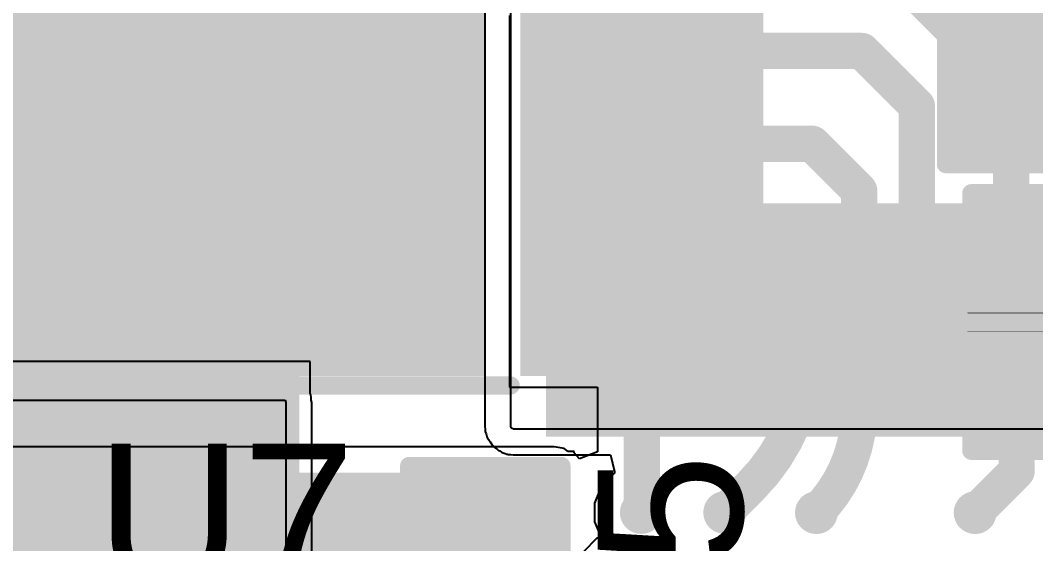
# Model space of a CAD drawing. Header units: millimetres. Extents: x -1.7 to 76.1, y -1.1 to 50.5.
# Drawn here: x 35.83 to 42.95, y 31 to 34.66 of the extents above; entities that cross this region are included whole.
import ezdxf

# ---------------------------------------------------------------- set-up
doc = ezdxf.new("R2010")
doc.units = ezdxf.units.MM
for name, color, linetype in [('BottomLayer', 5, 'Continuous'), ('BottomPaste', 16, 'Continuous'), ('BottomSolder', 6, 'Continuous'), ('MultiLayer', 9, 'Continuous'), ('PadHoleLayer', 156, 'Continuous'), ('TopLayer', 1, 'Continuous'), ('TopOverlay', 2, 'Continuous'), ('TopPaste', 8, 'Continuous'), ('TopSolder', 216, 'Continuous'), ('ViaHoleLayer', 16, 'Continuous')]:
    doc.layers.add(name, color=color, linetype=linetype)
doc.styles.add('Arial', font='', dxfattribs={"height": 0.2})
doc.styles.get('Arial').set_extended_font_data('Arial')

# ---------------------------------------------------------------- blocks, each defined once
blk = doc.blocks.new('SMC_B_104')
at = {"layer": 'BottomLayer'}
blk.add_hatch(color=5, dxfattribs=at).paths.add_polyline_path([(-5.99999943, 2.14999951), (-1.90000001, 2.14999951), (-1.90000001, -2.14999951), (-5.99999943, -2.14999951)])
at = {"layer": 'BottomPaste'}
blk.add_hatch(color=16, dxfattribs=at).paths.add_polyline_path([(-5.99999943, 2.14999951), (-1.90000001, 2.14999951), (-1.90000001, -2.14999951), (-5.99999943, -2.14999951)])
at = {"layer": 'BottomSolder'}
blk.add_hatch(color=6, dxfattribs=at).paths.add_polyline_path([(-6.101599429999999, 2.25159951), (-1.79840001, 2.25159951), (-1.79840001, -2.25159951), (-6.101599429999999, -2.25159951)])
blk = doc.blocks.new('XAL6030_102MEC_B_124')
at = {"layer": 'BottomLayer'}
for points in [[(-2.73499834, 2.74999958), (-1.30499866, 2.74999958), (-1.30499866, -2.74999958), (-2.73499834, -2.74999958)], [(1.3050012, 2.74999958), (2.73500088, 2.74999958), (2.73500088, -2.74999958), (1.3050012, -2.74999958)]]:
    blk.add_hatch(color=5, dxfattribs=at).paths.add_polyline_path(points)
at = {"layer": 'BottomPaste'}
for points in [[(-2.73499834, 2.74999958), (-1.30499866, 2.74999958), (-1.30499866, -2.74999958), (-2.73499834, -2.74999958)], [(1.3050012, 2.74999958), (2.73500088, 2.74999958), (2.73500088, -2.74999958), (1.3050012, -2.74999958)]]:
    blk.add_hatch(color=16, dxfattribs=at).paths.add_polyline_path(points)
at = {"layer": 'BottomSolder'}
for points in [[(-2.83659834, 2.85159958), (-1.20339866, 2.85159958), (-1.20339866, -2.85159958), (-2.83659834, -2.85159958)], [(1.2034012, 2.85159958), (2.83660088, 2.85159958), (2.83660088, -2.85159958), (1.2034012, -2.85159958)]]:
    blk.add_hatch(color=6, dxfattribs=at).paths.add_polyline_path(points)
blk = doc.blocks.new('R___0402_141')
at = {"layer": 'TopLayer'}
for points in [[(-0.6985, -0.3175), (-0.6985, 0.3175), (-0.2412999999999999, 0.3175), (-0.2413, -0.3175)], [(0.2412999999999999, -0.3175), (0.2413, 0.3175), (0.6985, 0.3175), (0.6985, -0.3175)]]:
    blk.add_hatch(color=1, dxfattribs=at).paths.add_polyline_path(points)
at = {"layer": 'TopPaste'}
for points in [[(-0.6985, -0.3175), (-0.6985, 0.3175), (-0.2412999999999999, 0.3175), (-0.2413, -0.3175)], [(0.2412999999999999, -0.3175), (0.2413, 0.3175), (0.6985, 0.3175), (0.6985, -0.3175)]]:
    blk.add_hatch(color=8, dxfattribs=at).paths.add_polyline_path(points)
at = {"layer": 'TopSolder'}
for points in [[(-0.75350116, -0.37250116), (-0.75350116, 0.37250116), (-0.1862988399999999, 0.37250116), (-0.18629884, -0.37250116)], [(0.1862988399999999, -0.37250116), (0.18629884, 0.37250116), (0.75350116, 0.37250116), (0.75350116, -0.37250116)]]:
    blk.add_hatch(color=216, dxfattribs=at).paths.add_polyline_path(points)
at = {"layer": 'TopOverlay'}
for points, const_width in [([(-0.7874, -0.4064), (-0.7874, 0.4064)], 0.127), ([(-0.7874, 0.4064), (0.7874, 0.4064)], 0.127), ([(0.7874, -0.4064), (0.7874, 0.4064)], 0.127), ([(-0.7874, -0.4064), (0.7874, -0.4064)], 0.127), ([(-0.8128, -0.4318), (0.8128, -0.4318)], 0.0032258)]:
    blk.add_lwpolyline(points, dxfattribs=dict(at, const_width=const_width))
for points, const_width in [([(-0.8191499999999999, 0.4064, 1), (-0.7556499999999999, 0.4064, 1)], 0.0635), ([(-0.8191499999999999, 0.4064, 1), (-0.7556499999999999, 0.4064, 1)], 0.0635), ([(0.7556499999999999, 0.4064, 1), (0.8191499999999999, 0.4064, 1)], 0.0635), ([(0.7556499999999999, 0.4064, 1), (0.8191499999999999, 0.4064, 1)], 0.0635), ([(-0.8191499999999999, -0.4064, 1), (-0.7556499999999999, -0.4064, 1)], 0.0635), ([(-0.8191499999999999, -0.4064, 1), (-0.7556499999999999, -0.4064, 1)], 0.0635), ([(0.7556499999999999, -0.4064, 1), (0.8191499999999999, -0.4064, 1)], 0.0635), ([(0.7556499999999999, -0.4064, 1), (0.8191499999999999, -0.4064, 1)], 0.0635), ([(-0.81360518, -0.4318, 1), (-0.8119948199999999, -0.4318, 1)], 0.0016129), ([(0.8119948199999999, -0.4318, 1), (0.81360518, -0.4318, 1)], 0.0016129)]:
    blk.add_lwpolyline(points, format="xyb", close=True, dxfattribs=dict(at, const_width=const_width))
blk = doc.blocks.new('R___0603_143')
at = {"layer": 'TopLayer'}
for points in [[(-0.3809999999999999, 0.4445), (-0.3809999999999999, -0.4445), (-1.143, -0.4445), (-1.143, 0.4445)], [(1.143, 0.4445), (1.143, -0.4445), (0.3809999999999999, -0.4445), (0.3809999999999999, 0.4445)]]:
    blk.add_hatch(color=1, dxfattribs=at).paths.add_polyline_path(points)
at = {"layer": 'TopPaste'}
for points in [[(-0.3809999999999999, 0.4445), (-0.3809999999999999, -0.4445), (-1.143, -0.4445), (-1.143, 0.4445)], [(1.143, 0.4445), (1.143, -0.4445), (0.3809999999999999, -0.4445), (0.3809999999999999, 0.4445)]]:
    blk.add_hatch(color=8, dxfattribs=at).paths.add_polyline_path(points)
at = {"layer": 'TopSolder'}
for points in [[(-0.2794, 0.5460999999999999), (-0.2794, -0.5460999999999999), (-1.2446, -0.5460999999999999), (-1.2446, 0.5460999999999999)], [(1.2446, 0.5460999999999999), (1.2446, -0.5460999999999999), (0.2794, -0.5460999999999999), (0.2794, 0.5460999999999999)]]:
    blk.add_hatch(color=216, dxfattribs=at).paths.add_polyline_path(points)
at = {"layer": 'TopOverlay', "const_width": 0.127}
for points in [[(1.2192, 0.5334), (-1.2192, 0.5334)], [(-1.2192, 0.5334), (-1.2192, -0.5334)], [(1.2192, 0.5334), (1.2192, -0.5334)], [(1.2192, -0.5334), (-1.2192, -0.5334)]]:
    blk.add_lwpolyline(points, dxfattribs=at)
at = {"layer": 'TopOverlay', "const_width": 0.0635}
for points in [[(-1.25095, 0.5334, 1), (-1.18745, 0.5334, 1)], [(-1.25095, 0.5334, 1), (-1.18745, 0.5334, 1)], [(1.18745, 0.5334, 1), (1.25095, 0.5334, 1)], [(1.18745, 0.5334, 1), (1.25095, 0.5334, 1)], [(-1.25095, -0.5334, 1), (-1.18745, -0.5334, 1)], [(-1.25095, -0.5334, 1), (-1.18745, -0.5334, 1)], [(1.18745, -0.5334, 1), (1.25095, -0.5334, 1)], [(1.18745, -0.5334, 1), (1.25095, -0.5334, 1)]]:
    blk.add_lwpolyline(points, format="xyb", close=True, dxfattribs=at)
blk = doc.blocks.new('R___0603_154')
at = {"layer": 'TopLayer'}
for points in [[(-0.3809999999999999, 0.4445), (-0.3809999999999999, -0.4445), (-1.143, -0.4445), (-1.143, 0.4445)], [(1.143, 0.4445), (1.143, -0.4445), (0.3809999999999999, -0.4445), (0.3809999999999999, 0.4445)]]:
    blk.add_hatch(color=1, dxfattribs=at).paths.add_polyline_path(points)
at = {"layer": 'TopPaste'}
for points in [[(-0.3809999999999999, 0.4445), (-0.3809999999999999, -0.4445), (-1.143, -0.4445), (-1.143, 0.4445)], [(1.143, 0.4445), (1.143, -0.4445), (0.3809999999999999, -0.4445), (0.3809999999999999, 0.4445)]]:
    blk.add_hatch(color=8, dxfattribs=at).paths.add_polyline_path(points)
at = {"layer": 'TopSolder'}
for points in [[(-0.2794, 0.5460999999999999), (-0.2794, -0.5460999999999999), (-1.2446, -0.5460999999999999), (-1.2446, 0.5460999999999999)], [(1.2446, 0.5460999999999999), (1.2446, -0.5460999999999999), (0.2794, -0.5460999999999999), (0.2794, 0.5460999999999999)]]:
    blk.add_hatch(color=216, dxfattribs=at).paths.add_polyline_path(points)
at = {"layer": 'TopOverlay', "const_width": 0.127}
for points in [[(-1.2192, 0.5334), (-1.2192, -0.5334)], [(-1.2192, 0.5334), (1.2192, 0.5334)], [(1.2192, 0.5334), (1.2192, -0.5334)], [(-1.2192, -0.5334), (1.2192, -0.5334)]]:
    blk.add_lwpolyline(points, dxfattribs=at)
at = {"layer": 'TopOverlay', "const_width": 0.0635}
for points in [[(-1.25095, 0.5334, 1), (-1.18745, 0.5334, 1)], [(-1.25095, 0.5334, 1), (-1.18745, 0.5334, 1)], [(1.18745, 0.5334, 1), (1.25095, 0.5334, 1)], [(1.18745, 0.5334, 1), (1.25095, 0.5334, 1)], [(-1.25095, -0.5334, 1), (-1.18745, -0.5334, 1)], [(-1.25095, -0.5334, 1), (-1.18745, -0.5334, 1)], [(1.18745, -0.5334, 1), (1.25095, -0.5334, 1)], [(1.18745, -0.5334, 1), (1.25095, -0.5334, 1)]]:
    blk.add_lwpolyline(points, format="xyb", close=True, dxfattribs=at)
blk = doc.blocks.new('R___0402_176')
at = {"layer": 'TopLayer'}
for points in [[(-0.6985, -0.3175), (-0.6985, 0.3175), (-0.2412999999999999, 0.3175), (-0.2413, -0.3175)], [(0.2412999999999999, -0.3175), (0.2413, 0.3175), (0.6985, 0.3175), (0.6985, -0.3175)]]:
    blk.add_hatch(color=1, dxfattribs=at).paths.add_polyline_path(points)
at = {"layer": 'TopPaste'}
for points in [[(-0.6985, -0.3175), (-0.6985, 0.3175), (-0.2412999999999999, 0.3175), (-0.2413, -0.3175)], [(0.2412999999999999, -0.3175), (0.2413, 0.3175), (0.6985, 0.3175), (0.6985, -0.3175)]]:
    blk.add_hatch(color=8, dxfattribs=at).paths.add_polyline_path(points)
at = {"layer": 'TopSolder'}
for points in [[(-0.75350116, -0.37250116), (-0.75350116, 0.37250116), (-0.1862988399999999, 0.37250116), (-0.18629884, -0.37250116)], [(0.1862988399999999, -0.37250116), (0.18629884, 0.37250116), (0.75350116, 0.37250116), (0.75350116, -0.37250116)]]:
    blk.add_hatch(color=216, dxfattribs=at).paths.add_polyline_path(points)
at = {"layer": 'TopOverlay'}
for points, const_width in [([(0.7874, 0.4064), (-0.7874, 0.4064)], 0.127), ([(-0.7874, 0.4064), (-0.7874, -0.4064)], 0.127), ([(0.7874, 0.4064), (0.7874, -0.4064)], 0.127), ([(0.7874, -0.4064), (-0.7874, -0.4064)], 0.127), ([(0.8128, -0.4318), (-0.8128, -0.4318)], 0.0032258)]:
    blk.add_lwpolyline(points, dxfattribs=dict(at, const_width=const_width))
for points, const_width in [([(-0.8191499999999999, 0.4064, 1), (-0.7556499999999999, 0.4064, 1)], 0.0635), ([(-0.8191499999999999, 0.4064, 1), (-0.7556499999999999, 0.4064, 1)], 0.0635), ([(0.7556499999999999, 0.4064, 1), (0.8191499999999999, 0.4064, 1)], 0.0635), ([(0.7556499999999999, 0.4064, 1), (0.8191499999999999, 0.4064, 1)], 0.0635), ([(-0.8191499999999999, -0.4064, 1), (-0.7556499999999999, -0.4064, 1)], 0.0635), ([(-0.8191499999999999, -0.4064, 1), (-0.7556499999999999, -0.4064, 1)], 0.0635), ([(0.7556499999999999, -0.4064, 1), (0.8191499999999999, -0.4064, 1)], 0.0635), ([(0.7556499999999999, -0.4064, 1), (0.8191499999999999, -0.4064, 1)], 0.0635), ([(-0.81360518, -0.4318, 1), (-0.8119948199999999, -0.4318, 1)], 0.0016129), ([(0.8119948199999999, -0.4318, 1), (0.81360518, -0.4318, 1)], 0.0016129)]:
    blk.add_lwpolyline(points, format="xyb", close=True, dxfattribs=dict(at, const_width=const_width))
blk = doc.blocks.new('HTSSOP_16_222')
at = {"layer": 'BottomLayer'}
h = blk.add_hatch(color=5, dxfattribs=at)
edge = h.paths.add_edge_path()
edge.add_arc((-1.34999984, 1.95000118), 0.2499995, 0, 360)
h = blk.add_hatch(color=5, dxfattribs=at)
edge = h.paths.add_edge_path()
edge.add_arc((0, 1.95000118), 0.2499995, 0, 360)
h = blk.add_hatch(color=5, dxfattribs=at)
edge = h.paths.add_edge_path()
edge.add_arc((1.34999984, 1.95000118), 0.2499995, 0, 360)
h = blk.add_hatch(color=5, dxfattribs=at)
edge = h.paths.add_edge_path()
edge.add_arc((-1.34999984, 0.65000124), 0.2499995, 0, 360)
h = blk.add_hatch(color=5, dxfattribs=at)
edge = h.paths.add_edge_path()
edge.add_arc((0, 0.65000124), 0.2499995, 0, 360)
h = blk.add_hatch(color=5, dxfattribs=at)
edge = h.paths.add_edge_path()
edge.add_arc((1.34999984, 0.65000124), 0.2499995, 0, 360)
at = {"layer": 'BottomSolder'}
h = blk.add_hatch(color=6, dxfattribs=at)
edge = h.paths.add_edge_path()
edge.add_arc((-1.34999984, 1.95000118), 0.3515995, 0, 360)
h = blk.add_hatch(color=6, dxfattribs=at)
edge = h.paths.add_edge_path()
edge.add_arc((0, 1.95000118), 0.3515995, 0, 360)
h = blk.add_hatch(color=6, dxfattribs=at)
edge = h.paths.add_edge_path()
edge.add_arc((1.34999984, 1.95000118), 0.3515995, 0, 360)
h = blk.add_hatch(color=6, dxfattribs=at)
edge = h.paths.add_edge_path()
edge.add_arc((-1.34999984, 0.65000124), 0.3515995, 0, 360)
h = blk.add_hatch(color=6, dxfattribs=at)
edge = h.paths.add_edge_path()
edge.add_arc((0, 0.65000124), 0.3515995, 0, 360)
h = blk.add_hatch(color=6, dxfattribs=at)
edge = h.paths.add_edge_path()
edge.add_arc((1.34999984, 0.65000124), 0.3515995, 0, 360)
at = {"layer": 'MultiLayer'}
h = blk.add_hatch(color=9, dxfattribs=at)
edge = h.paths.add_edge_path()
edge.add_arc((-1.34999984, 1.95000118), 0.2499995, 0, 360)
h = blk.add_hatch(color=9, dxfattribs=at)
edge = h.paths.add_edge_path()
edge.add_arc((0, 1.95000118), 0.2499995, 0, 360)
h = blk.add_hatch(color=9, dxfattribs=at)
edge = h.paths.add_edge_path()
edge.add_arc((1.34999984, 1.95000118), 0.2499995, 0, 360)
h = blk.add_hatch(color=9, dxfattribs=at)
edge = h.paths.add_edge_path()
edge.add_arc((-1.34999984, 0.65000124), 0.2499995, 0, 360)
h = blk.add_hatch(color=9, dxfattribs=at)
edge = h.paths.add_edge_path()
edge.add_arc((0, 0.65000124), 0.2499995, 0, 360)
h = blk.add_hatch(color=9, dxfattribs=at)
edge = h.paths.add_edge_path()
edge.add_arc((1.34999984, 0.65000124), 0.2499995, 0, 360)
at = {"layer": 'PadHoleLayer'}
h = blk.add_hatch(color=156, dxfattribs=at)
edge = h.paths.add_edge_path()
edge.add_arc((-1.34999984, 1.95000118), 0.1499997, 0, 360)
h = blk.add_hatch(color=156, dxfattribs=at)
edge = h.paths.add_edge_path()
edge.add_arc((0, 1.95000118), 0.1499997, 0, 360)
h = blk.add_hatch(color=156, dxfattribs=at)
edge = h.paths.add_edge_path()
edge.add_arc((1.34999984, 1.95000118), 0.1499997, 0, 360)
h = blk.add_hatch(color=156, dxfattribs=at)
edge = h.paths.add_edge_path()
edge.add_arc((-1.34999984, 0.65000124), 0.1499997, 0, 360)
h = blk.add_hatch(color=156, dxfattribs=at)
edge = h.paths.add_edge_path()
edge.add_arc((0, 0.65000124), 0.1499997, 0, 360)
h = blk.add_hatch(color=156, dxfattribs=at)
edge = h.paths.add_edge_path()
edge.add_arc((1.34999984, 0.65000124), 0.1499997, 0, 360)
at = {"layer": 'TopLayer'}
for points in [[(-3.649999049999999, 2.50000135), (-2.14999951, 2.50000135), (-2.14999951, 2.05000225), (-3.649999049999999, 2.05000225)], [(-1.70000041, 2.50000008), (1.70000041, 2.50000008), (1.70000041, -2.50000008), (-1.70000041, -2.50000008)], [(-3.649999049999999, 1.85000011), (-2.14999951, 1.85000011), (-2.14999951, 1.40000101), (-3.649999049999999, 1.40000101)], [(-3.649999049999999, 1.20000141), (-2.14999951, 1.20000141), (-2.14999951, 0.75000231), (-3.649999049999999, 0.75000231)], [(-3.649999049999999, 0.55000017), (-2.14999951, 0.55000017), (-2.14999951, 0.10000107), (-3.649999049999999, 0.10000107)]]:
    blk.add_hatch(color=1, dxfattribs=at).paths.add_polyline_path(points)
h = blk.add_hatch(color=1, dxfattribs=at)
edge = h.paths.add_edge_path()
edge.add_arc((-1.34999984, 1.95000118), 0.2499995, 0, 360)
h = blk.add_hatch(color=1, dxfattribs=at)
edge = h.paths.add_edge_path()
edge.add_arc((0, 1.95000118), 0.2499995, 0, 360)
h = blk.add_hatch(color=1, dxfattribs=at)
edge = h.paths.add_edge_path()
edge.add_arc((1.34999984, 1.95000118), 0.2499995, 0, 360)
h = blk.add_hatch(color=1, dxfattribs=at)
edge = h.paths.add_edge_path()
edge.add_arc((-1.34999984, 0.65000124), 0.2499995, 0, 360)
h = blk.add_hatch(color=1, dxfattribs=at)
edge = h.paths.add_edge_path()
edge.add_arc((0, 0.65000124), 0.2499995, 0, 360)
h = blk.add_hatch(color=1, dxfattribs=at)
edge = h.paths.add_edge_path()
edge.add_arc((1.34999984, 0.65000124), 0.2499995, 0, 360)
at = {"layer": 'TopPaste'}
for points in [[(-3.649999049999999, 2.50000135), (-2.14999951, 2.50000135), (-2.14999951, 2.05000225), (-3.649999049999999, 2.05000225)], [(-1.70000041, 2.50000008), (1.70000041, 2.50000008), (1.70000041, -2.50000008), (-1.70000041, -2.50000008)], [(-3.649999049999999, 1.85000011), (-2.14999951, 1.85000011), (-2.14999951, 1.40000101), (-3.649999049999999, 1.40000101)], [(-3.649999049999999, 1.20000141), (-2.14999951, 1.20000141), (-2.14999951, 0.75000231), (-3.649999049999999, 0.75000231)], [(-3.649999049999999, 0.55000017), (-2.14999951, 0.55000017), (-2.14999951, 0.10000107), (-3.649999049999999, 0.10000107)]]:
    blk.add_hatch(color=8, dxfattribs=at).paths.add_polyline_path(points)
at = {"layer": 'TopSolder'}
for points in [[(-3.751599049999999, 2.60160135), (-2.04839951, 2.60160135), (-2.04839951, 1.94840225), (-3.751599049999999, 1.94840225)], [(-1.80160041, 2.60160008), (1.80160041, 2.60160008), (1.80160041, -2.60160008), (-1.80160041, -2.60160008)], [(-3.751599049999999, 1.95160011), (-2.04839951, 1.95160011), (-2.04839951, 1.29840101), (-3.751599049999999, 1.29840101)], [(-3.751599049999999, 1.30160141), (-2.04839951, 1.30160141), (-2.04839951, 0.6484023099999999), (-3.751599049999999, 0.6484023099999999)], [(-3.751599049999999, 0.65160017), (-2.04839951, 0.65160017), (-2.04839951, -0.00159893), (-3.751599049999999, -0.00159893)]]:
    blk.add_hatch(color=216, dxfattribs=at).paths.add_polyline_path(points)
h = blk.add_hatch(color=216, dxfattribs=at)
edge = h.paths.add_edge_path()
edge.add_arc((-1.34999984, 1.95000118), 0.3515995, 0, 360)
h = blk.add_hatch(color=216, dxfattribs=at)
edge = h.paths.add_edge_path()
edge.add_arc((0, 1.95000118), 0.3515995, 0, 360)
h = blk.add_hatch(color=216, dxfattribs=at)
edge = h.paths.add_edge_path()
edge.add_arc((1.34999984, 1.95000118), 0.3515995, 0, 360)
h = blk.add_hatch(color=216, dxfattribs=at)
edge = h.paths.add_edge_path()
edge.add_arc((-1.34999984, 0.65000124), 0.3515995, 0, 360)
h = blk.add_hatch(color=216, dxfattribs=at)
edge = h.paths.add_edge_path()
edge.add_arc((0, 0.65000124), 0.3515995, 0, 360)
h = blk.add_hatch(color=216, dxfattribs=at)
edge = h.paths.add_edge_path()
edge.add_arc((1.34999984, 0.65000124), 0.3515995, 0, 360)
at = {"layer": 'TopOverlay', "const_width": 0.127}
for points in [[(1.9812, 2.667), (-1.9812, 2.667)], [(-3.937, 2.413), (-3.937, 2.159)], [(-3.81, 2.286), (-3.937, 2.413)], [(-3.81, 2.286), (-3.937, 2.159)]]:
    blk.add_lwpolyline(points, dxfattribs=at)
at = {"layer": 'TopOverlay', "const_width": 0.0635}
for points in [[(-2.01295, 2.667, 1), (-1.94945, 2.667, 1)], [(-3.96875, 2.413, 1), (-3.90525, 2.413, 1)], [(-3.96875, 2.413, 1), (-3.90525, 2.413, 1)], [(-3.84175, 2.286, 1), (-3.778249999999999, 2.286, 1)], [(-3.84175, 2.286, 1), (-3.778249999999999, 2.286, 1)], [(-3.96875, 2.159, 1), (-3.90525, 2.159, 1)], [(-3.96875, 2.159, 1), (-3.90525, 2.159, 1)]]:
    blk.add_lwpolyline(points, format="xyb", close=True, dxfattribs=at)

msp = doc.modelspace()

# ---------------------------------------------------------------- hatches: boundary and pattern name
at = {"layer": 'BottomLayer'}
h = msp.add_hatch(color=5, dxfattribs=at)
edge = h.paths.add_edge_path()
edge.add_arc((40.1828, 31.2166), 0.1499997, 0, 360)
h = msp.add_hatch(color=5, dxfattribs=at)
edge = h.paths.add_edge_path()
edge.add_arc((40.767, 31.2166), 0.1499997, 0, 360)
h = msp.add_hatch(color=5, dxfattribs=at)
edge = h.paths.add_edge_path()
edge.add_arc((41.4091628, 31.21557892), 0.1499997, 0, 360)
h = msp.add_hatch(color=5, dxfattribs=at)
edge = h.paths.add_edge_path()
edge.add_arc((42.52092842, 31.21557892), 0.1499997, 0, 360)
at = {"layer": 'TopLayer'}
msp.add_hatch(color=1, dxfattribs=at).paths.add_polyline_path([(35.6362, 30.6324), (39.5732, 30.6324), (39.5732, 31.496), (35.6362, 31.496)])
h = msp.add_hatch(color=1, dxfattribs=at)
edge = h.paths.add_edge_path()
edge.add_arc((40.1828, 31.2166), 0.1499997, 0, 360)
h = msp.add_hatch(color=1, dxfattribs=at)
edge = h.paths.add_edge_path()
edge.add_arc((40.767, 31.2166), 0.1499997, 0, 360)
h = msp.add_hatch(color=1, dxfattribs=at)
edge = h.paths.add_edge_path()
edge.add_arc((41.4091628, 31.21557892), 0.1499997, 0, 360)
h = msp.add_hatch(color=1, dxfattribs=at)
edge = h.paths.add_edge_path()
edge.add_arc((42.52092842, 31.21557892), 0.1499997, 0, 360)
at = {"layer": 'ViaHoleLayer'}
h = msp.add_hatch(color=16, dxfattribs=at)
edge = h.paths.add_edge_path()
edge.add_arc((40.1828, 31.2166), 0.0999998, 0, 360)
h = msp.add_hatch(color=16, dxfattribs=at)
edge = h.paths.add_edge_path()
edge.add_arc((40.767, 31.2166), 0.0999998, 0, 360)
h = msp.add_hatch(color=16, dxfattribs=at)
edge = h.paths.add_edge_path()
edge.add_arc((41.4091628, 31.21557892), 0.0999998, 0, 360)
h = msp.add_hatch(color=16, dxfattribs=at)
edge = h.paths.add_edge_path()
edge.add_arc((42.52092842, 31.21557892), 0.0999998, 0, 360)

# ---------------------------------------------------------------- linework, layer by layer
at = {"layer": 'BottomLayer'}
for p, q in [((39.08711766, 37.592), (39.08711766, 31.81865874)), ((39.2684, 31.81865874), (39.2684, 37.592)), ((37.86399844, 32.27439824), (33.50347884, 32.27439824)), ((37.86399844, 32.04866082), (37.86399844, 32.27439824)), ((33.5788, 32.004), (37.69004908, 32.004)), ((37.69004908, 32.004), (37.6936, 31.98614888)), ((37.86784908, 32.03936696), (37.86399844, 32.04866082)), ((37.8714, 32.02151584), (37.86784908, 32.03936696)), ((37.8714, 32.0036571), (37.8714, 32.02151584)), ((37.87488234, 31.98614888), (37.8714, 32.0036571)), ((37.6936, 31.98614888), (37.6936, 29.64528234)), ((37.87488234, 29.64528234), (37.87488234, 31.98614888)), ((39.08711766, 31.81865874), (39.09060762, 31.80111242)), ((39.09060762, 31.80111242), (39.09061269999999, 31.78323844)), ((39.2684, 31.81865366), (39.2684, 31.81865874)), ((39.26988082, 31.81643878), (39.2684, 31.81865366)), ((39.27402864, 31.8064261), (39.26988082, 31.81643878)), ((39.28403878, 31.80228082), (39.27402864, 31.8064261)), ((39.28624858, 31.80080508), (39.28403878, 31.80228082)), ((39.2862689, 31.8008), (39.28624858, 31.80080508)), ((46.9392, 31.8008), (39.2862689, 31.8008)), ((39.09061269999999, 31.78323844), (39.09743767999999, 31.76677162)), ((39.09743767999999, 31.76677162), (39.10091748, 31.74928118)), ((39.10091748, 31.74928118), (39.10240084, 31.74706122)), ((39.10240084, 31.74706122), (39.1065512, 31.73703838)), ((39.1065512, 31.73703838), (39.11500686, 31.72438664)), ((39.11500686, 31.72438664), (39.11769672, 31.71789694)), ((39.11769672, 31.71789694), (39.11917754, 31.71568206)), ((39.11917754, 31.71568206), (39.12413815999999, 31.71072652)), ((39.12413815999999, 31.71072652), (39.14584754, 31.67823738)), ((39.14584754, 31.67823738), (39.14585516, 31.67822976)), ((39.14585516, 31.67822976), (39.17512866, 31.65867176)), ((39.17512866, 31.65867176), (39.17832652, 31.65514878)), ((39.17832652, 31.65514878), (39.18099606, 31.6538864)), ((39.18099606, 31.6538864), (39.1833608, 31.6515242)), ((39.1833608, 31.6515242), (39.1855706, 31.65004846)), ((39.1855706, 31.65004846), (39.19205268, 31.64736622)), ((39.19205268, 31.64736622), (39.20466123999999, 31.63894104)), ((39.20466123999999, 31.63894104), (39.214679, 31.63479068)), ((39.214679, 31.63479068), (39.21469678, 31.63478814)), ((39.21469678, 31.63478814), (39.21689642, 31.63331748)), ((39.21689642, 31.63331748), (39.2300968, 31.63069112)), ((39.2300968, 31.63069112), (39.24228118, 31.62493548)), ((39.24228118, 31.62493548), (39.2423015, 31.6249304)), ((39.2423015, 31.6249304), (39.24678206, 31.62471196)), ((39.24678206, 31.62471196), (39.2509248, 31.62299746)), ((39.2509248, 31.62299746), (39.26875305999999, 31.62300254)), ((39.26875305999999, 31.62300254), (39.2862689, 31.61951766)), ((39.2862689, 31.61951766), (39.96708034, 31.61951766)), ((39.96708034, 31.61951766), (39.9948908, 31.503747)), ((39.9948908, 31.503747), (39.99513972, 31.49251766)), ((39.99513972, 31.49251766), (39.90490621999999, 31.40228416)), ((39.90490621999999, 31.40228416), (39.8550003, 31.28180434)), ((39.8550003, 31.28180434), (39.8550003, 31.15139566)), ((39.8550003, 31.15139566), (39.89876195999999, 31.0457469)), ((39.87011584, 31.03388001999999), (39.77790622, 30.9416704)), ((39.89876195999999, 31.0457469), (39.87011584, 31.03388001999999))]:
    msp.add_line(p, q, dxfattribs=at)
at = {"layer": 'TopLayer'}
for p, q in [((39.25940332, 34.6947998), (39.25940332, 34.0448011)), ((39.25940332, 34.0448011), (39.25940332, 33.39479986)), ((39.25940332, 33.39479986), (39.25940332, 32.74480115999999)), ((39.25940332, 32.74480115999999), (39.25940332, 32.09479992)), ((39.25940332, 32.09479992), (39.87643027999999, 32.09479992)), ((39.87643027999999, 32.09479992), (39.87643027999999, 31.64049298)), ((39.5732, 31.67728234), (35.6362, 31.67728234)), ((39.64257248, 31.66348252), (39.5732, 31.67728234)), ((39.67172914, 31.64400071999999), (39.64257248, 31.66348252)), ((39.7129, 31.64400071999999), (39.67172914, 31.64400071999999)), ((39.7129, 31.63491768), (39.7129, 31.64400071999999)), ((39.74943028, 31.59295688), (39.7129, 31.63491768)), ((39.87643027999999, 31.64049298), (39.74943028, 31.59295688))]:
    msp.add_line(p, q, dxfattribs=at)
for points, const_width in [([(41.86440446, 35.09759808), (42.77360254, 34.1884)], 0.254), ([(40.18720182, 34.44759938), (41.72700316, 34.44759938)], 0.254), ([(41.72700316, 34.44759938), (42.1132, 34.06140254)], 0.254), ([(42.77360254, 33.08349746), (42.77360254, 34.1884)], 0.254), ([(42.1132, 32.258), (42.1132, 34.06140254)], 0.254), ([(40.18720182, 33.79759814), (41.38020933999999, 33.79759814)], 0.254), ([(41.38020933999999, 33.79759814), (41.7092003, 33.46860718)], 0.254), ([(41.7092003, 31.93993357999999), (41.7092003, 33.46860718)], 0.254), ([(34.38720326, 33.14759943999999), (37.28720254, 33.14759943999999)], 0.3048), ([(40.18720182, 33.14759943999999), (40.94858206, 33.14759943999999)], 0.254), ([(42.77360254, 33.08349746), (42.81169999999999, 33.04539999999999)], 0.254), ([(41.1576647, 33.06113276), (41.15790092, 33.06089653999999)], 0.254), ([(41.15790092, 33.06089653999999), (41.2768034, 32.94199406)], 0.254), ([(41.35119999999999, 32.3754623), (41.35119999999999, 32.76238558)], 0.254), ([(40.18720182, 31.22100182), (40.18720182, 32.4975982)], 0.254), ([(42.1132, 32.258), (42.31639999999999, 32.0548)], 0.254), ([(42.31639999999999, 32.0548), (42.81169999999999, 32.0548)], 0.254), ([(42.81169999999999, 31.5066934), (42.81169999999999, 32.0548)], 0.254), ([(42.5207557, 31.2157491), (42.81169999999999, 31.5066934)], 0.254), ([(40.767, 31.2166), (40.94485333999999, 31.39445334)], 0.254), ([(40.1828, 31.2166), (40.18720182, 31.22100182)], 0.254)]:
    msp.add_lwpolyline(points, dxfattribs=dict(at, const_width=const_width))
for points, const_width in [([(40.12370182, 34.44759938, 1), (40.25070182, 34.44759938, 1)], 0.127), ([(41.66350316, 34.44759938, 1), (41.79050316, 34.44759938, 1)], 0.127), ([(41.66350316, 34.44759938, 1), (41.79050316, 34.44759938, 1)], 0.127), ([(42.71010254, 34.1884, 1), (42.83710254, 34.1884, 1)], 0.127), ([(42.71010254, 34.1884, 1), (42.83710254, 34.1884, 1)], 0.127), ([(42.04969999999999, 34.06140254, 1), (42.1767, 34.06140254, 1)], 0.127), ([(42.04969999999999, 34.06140254, 1), (42.1767, 34.06140254, 1)], 0.127), ([(40.12370182, 33.79759814, 1), (40.25070182, 33.79759814, 1)], 0.127), ([(41.31670934, 33.79759814, 1), (41.44370934, 33.79759814, 1)], 0.127), ([(41.31670934, 33.79759814, 1), (41.44370934, 33.79759814, 1)], 0.127), ([(41.6457003, 33.46860718, 1), (41.7727003, 33.46860718, 1)], 0.127), ([(41.6457003, 33.46860718, 1), (41.7727003, 33.46860718, 1)], 0.127), ([(37.21100254, 33.14759943999999, 1), (37.36340254, 33.14759943999999, 1)], 0.1524), ([(40.12370182, 33.14759943999999, 1), (40.25070182, 33.14759943999999, 1)], 0.127), ([(40.88508206, 33.14759943999999, 1), (41.01208206, 33.14759943999999, 1)], 0.127), ([(40.88508206, 33.14759943999999, 1), (41.01208206, 33.14759943999999, 1)], 0.127), ([(42.71010254, 33.08349746, 1), (42.83710254, 33.08349746, 1)], 0.127), ([(42.71010254, 33.08349746, 1), (42.83710254, 33.08349746, 1)], 0.127), ([(41.0941647, 33.06113276, 1), (41.2211647, 33.06113276, 1)], 0.127), ([(41.0941647, 33.06113276, 1), (41.2211647, 33.06113276, 1)], 0.127), ([(41.0941647, 33.06113276, 1), (41.2211647, 33.06113276, 1)], 0.127), ([(41.09440092, 33.06089653999999, 1), (41.22140092, 33.06089653999999, 1)], 0.127), ([(41.09440092, 33.06089653999999, 1), (41.22140092, 33.06089653999999, 1)], 0.127), ([(41.09440092, 33.06089653999999, 1), (41.22140092, 33.06089653999999, 1)], 0.127), ([(42.7482, 33.04539999999999, 1), (42.8752, 33.04539999999999, 1)], 0.127), ([(41.21330339999999, 32.94199406, 1), (41.3403034, 32.94199406, 1)], 0.127), ([(41.21330339999999, 32.94199406, 1), (41.3403034, 32.94199406, 1)], 0.127), ([(41.21359042, 32.94170704, 1), (41.34059042, 32.94170704, 1)], 0.127), ([(41.21359042, 32.94170704, 1), (41.34059042, 32.94170704, 1)], 0.127), ([(41.28769999999999, 32.76238558, 1), (41.4147, 32.76238558, 1)], 0.127), ([(41.28769999999999, 32.76238558, 1), (41.4147, 32.76238558, 1)], 0.127), ([(40.12370182, 32.4975982, 1), (40.25070182, 32.4975982, 1)], 0.127), ([(41.28769999999999, 32.3754623, 1), (41.4147, 32.3754623, 1)], 0.127), ([(41.28769999999999, 32.3754623, 1), (41.4147, 32.3754623, 1)], 0.127), ([(42.04969999999999, 32.258, 1), (42.1767, 32.258, 1)], 0.127), ([(42.04969999999999, 32.258, 1), (42.1767, 32.258, 1)], 0.127), ([(42.2529, 32.0548, 1), (42.3799, 32.0548, 1)], 0.127), ([(42.2529, 32.0548, 1), (42.3799, 32.0548, 1)], 0.127), ([(42.7482, 32.0548, 1), (42.8752, 32.0548, 1)], 0.127), ([(42.7482, 32.0548, 1), (42.8752, 32.0548, 1)], 0.127), ([(41.6457003, 31.93993357999999, 1), (41.7727003, 31.93993357999999, 1)], 0.127), ([(41.6457003, 31.93993357999999, 1), (41.7727003, 31.93993357999999, 1)], 0.127), ([(42.7482, 31.5066934, 1), (42.8752, 31.5066934, 1)], 0.127), ([(42.7482, 31.5066934, 1), (42.8752, 31.5066934, 1)], 0.127), ([(40.88135334, 31.39445334, 1), (41.00835334, 31.39445334, 1)], 0.127), ([(40.88135334, 31.3944508, 1), (41.00835334, 31.3944508, 1)], 0.127), ([(40.88186388, 31.39496388, 1), (41.00886387999999, 31.39496388, 1)], 0.127), ([(40.88186388, 31.39496388, 1), (41.00886387999999, 31.39496388, 1)], 0.127), ([(40.1193, 31.2166, 1), (40.2463, 31.2166, 1)], 0.127), ([(40.12370182, 31.22100182, 1), (40.25070182, 31.22100182, 1)], 0.127), ([(40.12370182, 31.22100182, 1), (40.25070182, 31.22100182, 1)], 0.127), ([(40.7035, 31.2166, 1), (40.83049999999999, 31.2166, 1)], 0.127), ([(41.3456628, 31.21557892, 1), (41.47266279999999, 31.21557892, 1)], 0.127), ([(42.4572557, 31.2157491, 1), (42.5842557, 31.2157491, 1)], 0.127)]:
    msp.add_lwpolyline(points, format="xyb", close=True, dxfattribs=dict(at, const_width=const_width))
at = {"layer": 'TopLayer', "const_width": 0.254}
for points in [[(40.94858206, 33.14759943999999, -0.1986184482872029), (41.1576647, 33.06113276)], [(41.1576647, 33.06113276, -0.0002827483645749), (41.15790092, 33.06089653999999)], [(41.2768034, 32.94199406, -0.0003997580553178), (41.27709042, 32.94170704)], [(41.27709042, 32.94170704, -0.1984968254877666), (41.35119999999999, 32.76238558)], [(41.35119999999999, 32.3754623, -0.1987771061386523), (40.94536388, 31.39496388)], [(41.7092003, 31.93993357999999, -0.198912367379658), (41.4091628, 31.21557892)], [(40.94536388, 31.39496388, -0.0001301165341179), (40.94485333999999, 31.3944508)]]:
    msp.add_lwpolyline(points, format="xyb", dxfattribs=at)

# ---------------------------------------------------------------- block references
for name, p, rotation in [('HTSSOP_16_222', (37.28720254, 34.7726), 180), ('R___0603_143', (43.53560254, 34.1884), 180), ('XAL6030_102MEC_B_124', (42.3672, 30.5441985), 90), ('R___0402_176', (43.2816, 32.0548), 180), ('SMC_B_104', (31.68620028, 29.9466), 180), ('R___0603_154', (39.09059999999999, 30.32320072), 90)]:
    msp.add_blockref(name, p, dxfattribs=dict(rotation=rotation))
msp.add_blockref('R___0402_141', (43.2816, 33.04539999999999))

# ---------------------------------------------------------------- texts
at = {"layer": 'TopOverlay', "style": 'Arial'}
msp.add_text('U7', height=1.016, dxfattribs=at).set_placement((36.3646085, 30.6833651))
msp.add_text('R25', height=1.016, rotation=90, dxfattribs=at).set_placement((40.8938349, 29.02417106))

doc.saveas('drawing.dxf')
